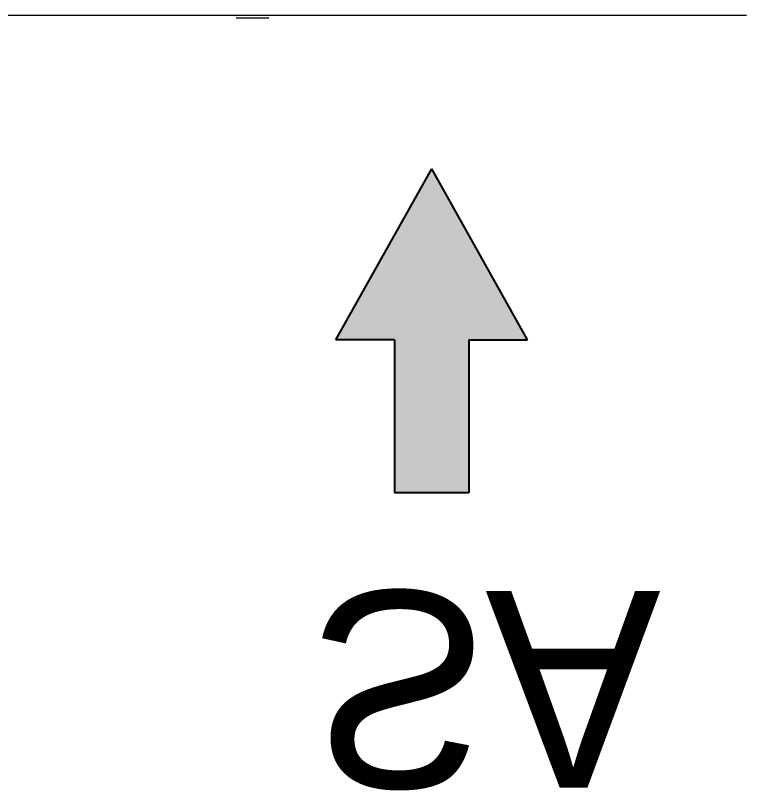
# Model space of a CAD drawing. Header units: millimetres. Extents: x 61566 to 667441, y 0 to 118800.
# Drawn here: x 278134.5 to 278413.6, y 55787.3 to 56083.2 of the extents above; entities that cross this region are included whole.
import ezdxf

# ---------------------------------------------------------------- set-up
doc = ezdxf.new("R2010")
doc.units = ezdxf.units.MM
doc.header["$LTSCALE"] = 200
doc.layers.add('LG-환기', color=2, linetype='Continuous')
doc.layers.add('환기유니트', color=6, linetype='Continuous')
doc.styles.add('ACISOGDT', font='amgdt.shx')

# ---------------------------------------------------------------- blocks, each defined once
blk = doc.blocks.new('파랑화살표')
at = {"layer": 'LG-환기', "ltscale": 0.5}
blk.add_hatch(color=5, dxfattribs=at).paths.add_polyline_path([(0, -15.75), (0, 15.75), (64.82, 15.75), (64.82, 40.62), (137.35, 0), (64.82, -40.62), (64.82, -15.75)])
at = {"layer": 'LG-환기', "color": 5, "ltscale": 0.5}
for p, q in [((64.82, 40.62), (137.35, 0)), ((64.82, 40.62), (137.35, 0)), ((64.82, 15.75), (64.82, 40.62)), ((64.82, 15.75), (64.82, 40.62)), ((64.82, 15.75), (0, 15.75)), ((64.82, 15.75), (0, 15.75)), ((0, 15.75), (0, -15.75)), ((64.82, -40.62), (137.35, 0)), ((64.82, -40.62), (137.35, 0)), ((64.82, -15.75), (0, -15.75)), ((64.82, -15.75), (0, -15.75)), ((64.82, -15.75), (64.82, -40.62)), ((64.82, -15.75), (64.82, -40.62))]:
    blk.add_line(p, q, dxfattribs=at)
blk = doc.blocks.new('상업용 프리미엄환기 800~1000CMH')
at = {"layer": 'LG-환기', "color": 0, "linetype": 'Continuous', "lineweight": 18}
for p, q in [((1050.5, 949.05), (1050.5, 22.46)), ((1049.5, 766.66), (1049.5, 754.16))]:
    blk.add_line(p, q, dxfattribs=at)
at = {"layer": 'LG-환기', "linetype": 'Continuous', "extrusion": (0, 0, -1), "xscale": -0.8999999999998632, "yscale": 0.8999999999998632, "zscale": -0.8999999999998632}
blk.add_blockref('파랑화살표', (-868.28, 828.86), dxfattribs=at)
at = {"layer": 'LG-환기', "color": 0, "linetype": 'Continuous', "lineweight": 18, "insert": (755.74, 782.47), "char_height": 75, "width": 117.0015, "attachment_point": 1, "rotation": 90, "style": 'ACISOGDT'}
blk.add_mtext('SA', dxfattribs=at)

msp = doc.modelspace()

# ---------------------------------------------------------------- block references
at = {"layer": '환기유니트', "xscale": -1, "rotation": 270}
msp.add_blockref('상업용 프리미엄환기 800~1000CMH', (277464.57, 55032.66, 0), dxfattribs=at)

doc.saveas('drawing.dxf')
